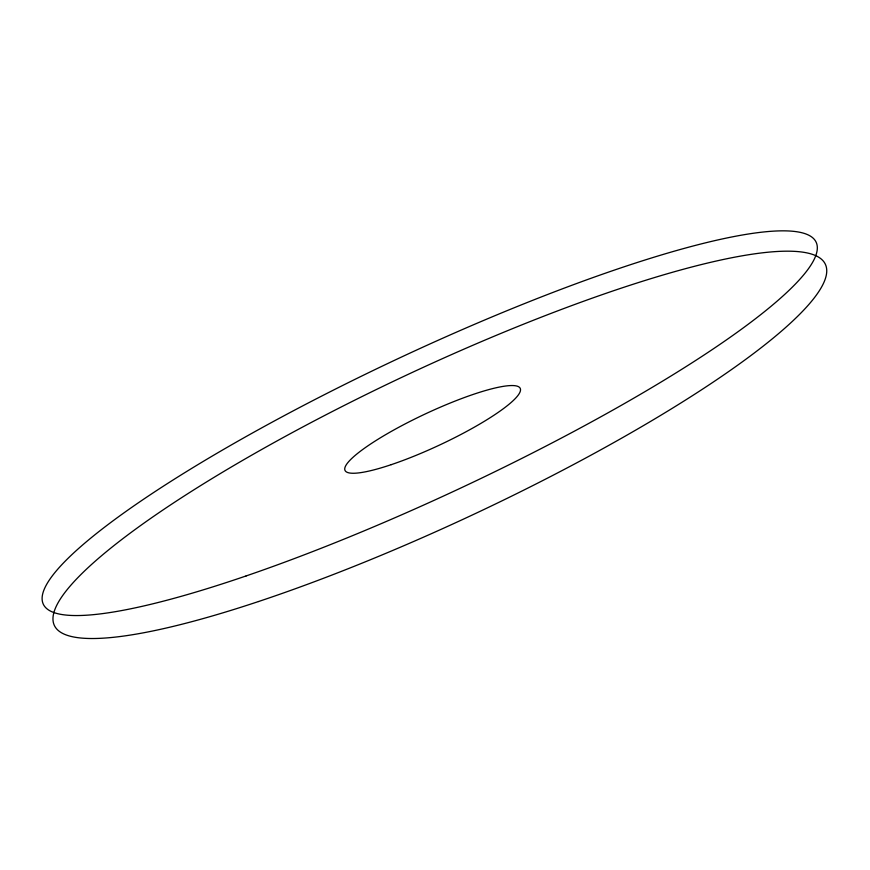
<?xml version="1.0" encoding="UTF-8"?>
<svg xmlns="http://www.w3.org/2000/svg" width="870" height="870" viewBox="0 0 870 870"><rect width="100%" height="100%" fill="white"/><g stroke="black" fill="none" stroke-linecap="round" stroke-linejoin="round"><path stroke-width="1.3" d="M258.477 601.54A425.691 77.289 -25.1 0 0 826.5 267.938A425.691 77.289 -25.1 0 0 234.606 465.069A425.691 77.289 -25.1 0 0 258.477 601.54M391.282 464.645A96.733 17.106 -25.1 0 0 520.467 389.173A96.733 17.106 -25.1 0 0 386.128 434.38A96.733 17.106 -25.1 0 0 391.282 464.645M246.101 575.94A426.702 71.884 -25.1 0 0 817.147 245.568A426.702 71.884 -25.1 0 0 225.906 448.072A426.702 71.884 -25.1 0 0 246.101 575.94"/></g></svg>
